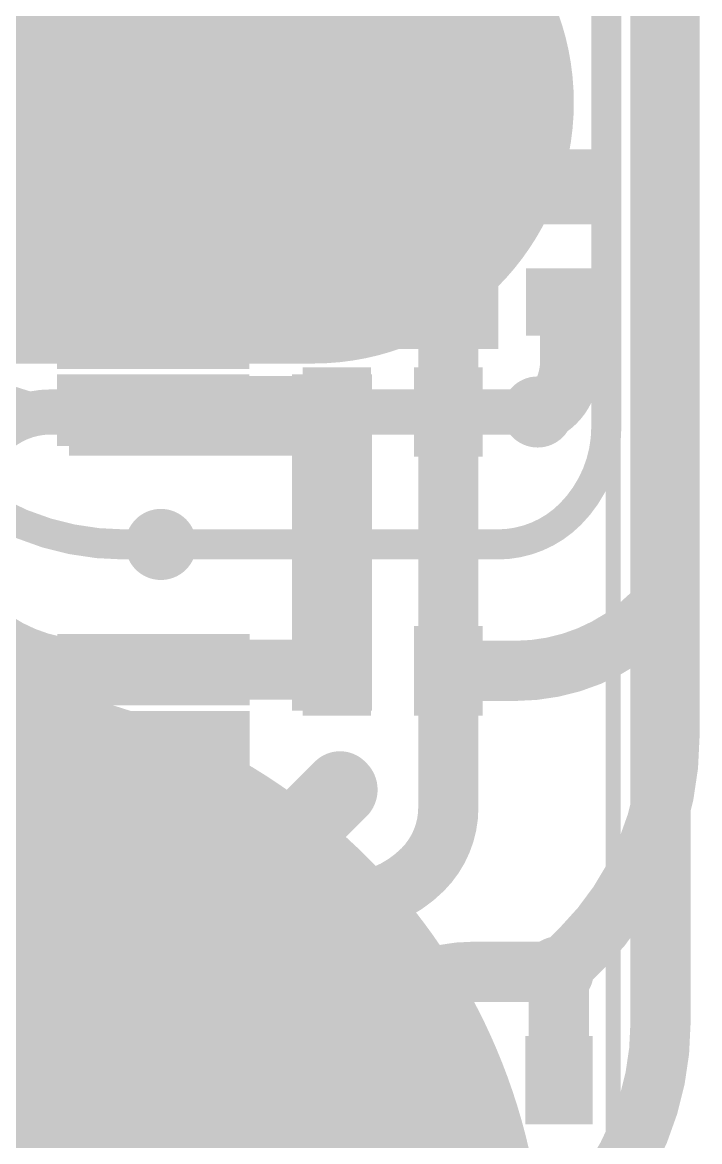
# Model space of a CAD drawing. Header units: millimetres. Extents: x -11 to 1.7, y -2.4 to 29.6.
# Drawn here: x -4.01 to 1.7, y 4.79 to 14.23 of the extents above; entities that cross this region are included whole.
import ezdxf

# ---------------------------------------------------------------- set-up
doc = ezdxf.new("R2010")
doc.units = ezdxf.units.MM
for name, color, linetype in [('BottomLayer', 5, 'Continuous'), ('BottomPaste', 16, 'Continuous'), ('BottomSolder', 6, 'Continuous'), ('TopLayer', 1, 'Continuous'), ('TopOverlay', 2, 'Continuous'), ('TopPaste', 8, 'Continuous'), ('TopSolder', 216, 'Continuous'), ('ViaHoleLayer', 16, 'Continuous')]:
    doc.layers.add(name, color=color, linetype=linetype)

# ---------------------------------------------------------------- blocks, each defined once
blk = doc.blocks.new('_EMG________7')
at = {"layer": 'TopLayer'}
h = blk.add_hatch(color=1, dxfattribs=at)
edge = h.paths.add_edge_path()
edge.add_arc((-3.15, -0.0128), 2.1, 90, 270)
edge.add_line((-3.15, -2.1128), (3.15, -2.1128))
edge.add_arc((3.15, -0.0128), 2.1, 270, 450)
edge.add_line((3.15, 2.0872), (-3.15, 2.0872))
h = blk.add_hatch(color=1, dxfattribs=at)
edge = h.paths.add_edge_path()
edge.add_arc((0, -9.9872), 5, 0, 360)
at = {"layer": 'TopPaste'}
h = blk.add_hatch(color=8, dxfattribs=at)
edge = h.paths.add_edge_path()
edge.add_arc((-3.15, -0.0128), 2.1, 90, 270)
edge.add_line((-3.15, -2.1128), (3.15, -2.1128))
edge.add_arc((3.15, -0.0128), 2.1, 270, 450)
edge.add_line((3.15, 2.0872), (-3.15, 2.0872))
h = blk.add_hatch(color=8, dxfattribs=at)
edge = h.paths.add_edge_path()
edge.add_arc((0, -9.9872), 5, 0, 360)
at = {"layer": 'TopSolder'}
h = blk.add_hatch(color=216, dxfattribs=at)
edge = h.paths.add_edge_path()
edge.add_arc((-3.15, -0.0128), 2.2016, 90, 270)
edge.add_line((-3.15, -2.2144), (3.15, -2.2144))
edge.add_arc((3.15, -0.0128), 2.2016, 270, 450)
edge.add_line((3.15, 2.1888), (-3.15, 2.1888))
h = blk.add_hatch(color=216, dxfattribs=at)
edge = h.paths.add_edge_path()
edge.add_arc((0, -9.9872), 5.1016, 0, 360)
at = {"layer": 'TopOverlay', "const_width": 0.127}
blk.add_lwpolyline([(5.6833, -10.9658), (5.6833, 10.9656)], dxfattribs=at)
blk = doc.blocks.new('MSOP_8_B_9')
at = {"layer": 'BottomLayer'}
for points in [[(-2.48, 1.175), (-1.06, 1.175), (-1.06, 0.775), (-2.48, 0.775)], [(1.06, 1.175), (2.48, 1.175), (2.48, 0.775), (1.06, 0.775)], [(-2.48, 0.525), (-1.06, 0.525), (-1.06, 0.125), (-2.48, 0.125)], [(1.06, 0.525), (2.48, 0.525), (2.48, 0.125), (1.06, 0.125)], [(-2.48, -0.125), (-1.06, -0.125), (-1.06, -0.525), (-2.48, -0.525)], [(1.06, -0.125), (2.48, -0.125), (2.48, -0.525), (1.06, -0.525)], [(-2.48, -0.775), (-1.06, -0.775), (-1.06, -1.175), (-2.48, -1.175)], [(1.06, -0.775), (2.48, -0.775), (2.48, -1.175), (1.06, -1.175)]]:
    blk.add_hatch(color=5, dxfattribs=at).paths.add_polyline_path(points)
at = {"layer": 'BottomPaste'}
for points in [[(-2.48, 1.175), (-1.06, 1.175), (-1.06, 0.775), (-2.48, 0.775)], [(1.06, 1.175), (2.48, 1.175), (2.48, 0.775), (1.06, 0.775)], [(-2.48, 0.525), (-1.06, 0.525), (-1.06, 0.125), (-2.48, 0.125)], [(1.06, 0.525), (2.48, 0.525), (2.48, 0.125), (1.06, 0.125)], [(-2.48, -0.125), (-1.06, -0.125), (-1.06, -0.525), (-2.48, -0.525)], [(1.06, -0.125), (2.48, -0.125), (2.48, -0.525), (1.06, -0.525)], [(-2.48, -0.775), (-1.06, -0.775), (-1.06, -1.175), (-2.48, -1.175)], [(1.06, -0.775), (2.48, -0.775), (2.48, -1.175), (1.06, -1.175)]]:
    blk.add_hatch(color=16, dxfattribs=at).paths.add_polyline_path(points)
at = {"layer": 'BottomSolder'}
for points in [[(-2.5816, 1.2766), (-0.9584, 1.2766), (-0.9584, 0.6734), (-2.5816, 0.6734)], [(0.9584, 1.2766), (2.5816, 1.2766), (2.5816, 0.6734), (0.9584, 0.6734)], [(-2.5816, 0.6266), (-0.9584, 0.6266), (-0.9584, 0.0234), (-2.5816, 0.0234)], [(0.9584, 0.6266), (2.5816, 0.6266), (2.5816, 0.0234), (0.9584, 0.0234)], [(-2.5816, -0.0234), (-0.9584, -0.0234), (-0.9584, -0.6266), (-2.5816, -0.6266)], [(0.9584, -0.0234), (2.5816, -0.0234), (2.5816, -0.6266), (0.9584, -0.6266)], [(-2.5816, -0.6734), (-0.9584, -0.6734), (-0.9584, -1.2766), (-2.5816, -1.2766)], [(0.9584, -0.6734), (2.5816, -0.6734), (2.5816, -1.2766), (0.9584, -1.2766)]]:
    blk.add_hatch(color=6, dxfattribs=at).paths.add_polyline_path(points)
blk = doc.blocks.new('MSOP_8_B_10')
at = {"layer": 'BottomLayer'}
for points in [[(-2.48, 1.175), (-1.06, 1.175), (-1.06, 0.775), (-2.48, 0.775)], [(1.06, 1.175), (2.48, 1.175), (2.48, 0.775), (1.06, 0.775)], [(-2.48, 0.525), (-1.06, 0.525), (-1.06, 0.125), (-2.48, 0.125)], [(1.06, 0.525), (2.48, 0.525), (2.48, 0.125), (1.06, 0.125)], [(-2.48, -0.125), (-1.06, -0.125), (-1.06, -0.525), (-2.48, -0.525)], [(1.06, -0.125), (2.48, -0.125), (2.48, -0.525), (1.06, -0.525)], [(-2.48, -0.775), (-1.06, -0.775), (-1.06, -1.175), (-2.48, -1.175)], [(1.06, -0.775), (2.48, -0.775), (2.48, -1.175), (1.06, -1.175)]]:
    blk.add_hatch(color=5, dxfattribs=at).paths.add_polyline_path(points)
at = {"layer": 'BottomPaste'}
for points in [[(-2.48, 1.175), (-1.06, 1.175), (-1.06, 0.775), (-2.48, 0.775)], [(1.06, 1.175), (2.48, 1.175), (2.48, 0.775), (1.06, 0.775)], [(-2.48, 0.525), (-1.06, 0.525), (-1.06, 0.125), (-2.48, 0.125)], [(1.06, 0.525), (2.48, 0.525), (2.48, 0.125), (1.06, 0.125)], [(-2.48, -0.125), (-1.06, -0.125), (-1.06, -0.525), (-2.48, -0.525)], [(1.06, -0.125), (2.48, -0.125), (2.48, -0.525), (1.06, -0.525)], [(-2.48, -0.775), (-1.06, -0.775), (-1.06, -1.175), (-2.48, -1.175)], [(1.06, -0.775), (2.48, -0.775), (2.48, -1.175), (1.06, -1.175)]]:
    blk.add_hatch(color=16, dxfattribs=at).paths.add_polyline_path(points)
at = {"layer": 'BottomSolder'}
for points in [[(-2.5816, 1.2766), (-0.9584, 1.2766), (-0.9584, 0.6734), (-2.5816, 0.6734)], [(0.9584, 1.2766), (2.5816, 1.2766), (2.5816, 0.6734), (0.9584, 0.6734)], [(-2.5816, 0.6266), (-0.9584, 0.6266), (-0.9584, 0.0234), (-2.5816, 0.0234)], [(0.9584, 0.6266), (2.5816, 0.6266), (2.5816, 0.0234), (0.9584, 0.0234)], [(-2.5816, -0.0234), (-0.9584, -0.0234), (-0.9584, -0.6266), (-2.5816, -0.6266)], [(0.9584, -0.0234), (2.5816, -0.0234), (2.5816, -0.6266), (0.9584, -0.6266)], [(-2.5816, -0.6734), (-0.9584, -0.6734), (-0.9584, -1.2766), (-2.5816, -1.2766)], [(0.9584, -0.6734), (2.5816, -0.6734), (2.5816, -1.2766), (0.9584, -1.2766)]]:
    blk.add_hatch(color=6, dxfattribs=at).paths.add_polyline_path(points)
blk = doc.blocks.new('R___0402_B_15')
at = {"layer": 'BottomLayer'}
for points in [[(-0.2413, 0.3175), (-0.2413, -0.3175), (-0.6985, -0.3175), (-0.6985, 0.3175)], [(0.6985, 0.3175), (0.6985, -0.3175), (0.2413, -0.3175), (0.2413, 0.3175)]]:
    blk.add_hatch(color=5, dxfattribs=at).paths.add_polyline_path(points)
at = {"layer": 'BottomPaste'}
for points in [[(-0.2413, 0.3175), (-0.2413, -0.3175), (-0.6985, -0.3175), (-0.6985, 0.3175)], [(0.6985, 0.3175), (0.6985, -0.3175), (0.2413, -0.3175), (0.2413, 0.3175)]]:
    blk.add_hatch(color=16, dxfattribs=at).paths.add_polyline_path(points)
at = {"layer": 'BottomSolder'}
for points in [[(-0.1863, 0.3725), (-0.1863, -0.3725), (-0.7535, -0.3725), (-0.7535, 0.3725)], [(0.7535, 0.3725), (0.7535, -0.3725), (0.1863, -0.3725), (0.1863, 0.3725)]]:
    blk.add_hatch(color=6, dxfattribs=at).paths.add_polyline_path(points)
blk = doc.blocks.new('R___0402_B_27')
at = {"layer": 'BottomLayer'}
for points in [[(-0.2413, 0.3175), (-0.2413, -0.3175), (-0.6985, -0.3175), (-0.6985, 0.3175)], [(0.6985, 0.3175), (0.6985, -0.3175), (0.2413, -0.3175), (0.2413, 0.3175)]]:
    blk.add_hatch(color=5, dxfattribs=at).paths.add_polyline_path(points)
at = {"layer": 'BottomPaste'}
for points in [[(-0.2413, 0.3175), (-0.2413, -0.3175), (-0.6985, -0.3175), (-0.6985, 0.3175)], [(0.6985, 0.3175), (0.6985, -0.3175), (0.2413, -0.3175), (0.2413, 0.3175)]]:
    blk.add_hatch(color=16, dxfattribs=at).paths.add_polyline_path(points)
at = {"layer": 'BottomSolder'}
for points in [[(-0.1863, 0.3725), (-0.1863, -0.3725), (-0.7535, -0.3725), (-0.7535, 0.3725)], [(0.7535, 0.3725), (0.7535, -0.3725), (0.1863, -0.3725), (0.1863, 0.3725)]]:
    blk.add_hatch(color=6, dxfattribs=at).paths.add_polyline_path(points)
blk = doc.blocks.new('R___0402_B_28')
at = {"layer": 'BottomLayer'}
for points in [[(-0.2413, 0.3175), (-0.2413, -0.3175), (-0.6985, -0.3175), (-0.6985, 0.3175)], [(0.6985, 0.3175), (0.6985, -0.3175), (0.2413, -0.3175), (0.2413, 0.3175)]]:
    blk.add_hatch(color=5, dxfattribs=at).paths.add_polyline_path(points)
at = {"layer": 'BottomPaste'}
for points in [[(-0.2413, 0.3175), (-0.2413, -0.3175), (-0.6985, -0.3175), (-0.6985, 0.3175)], [(0.6985, 0.3175), (0.6985, -0.3175), (0.2413, -0.3175), (0.2413, 0.3175)]]:
    blk.add_hatch(color=16, dxfattribs=at).paths.add_polyline_path(points)
at = {"layer": 'BottomSolder'}
for points in [[(-0.1863, 0.3725), (-0.1863, -0.3725), (-0.7535, -0.3725), (-0.7535, 0.3725)], [(0.7535, 0.3725), (0.7535, -0.3725), (0.1863, -0.3725), (0.1863, 0.3725)]]:
    blk.add_hatch(color=6, dxfattribs=at).paths.add_polyline_path(points)
blk = doc.blocks.new('C___0402_B_36')
at = {"layer": 'BottomLayer'}
for points in [[(-0.2413, 0.3175), (-0.2413, -0.3175), (-0.6985, -0.3175), (-0.6985, 0.3175)], [(0.6985, 0.3175), (0.6985, -0.3175), (0.2413, -0.3175), (0.2413, 0.3175)]]:
    blk.add_hatch(color=5, dxfattribs=at).paths.add_polyline_path(points)
at = {"layer": 'BottomPaste'}
for points in [[(-0.2413, 0.3175), (-0.2413, -0.3175), (-0.6985, -0.3175), (-0.6985, 0.3175)], [(0.6985, 0.3175), (0.6985, -0.3175), (0.2413, -0.3175), (0.2413, 0.3175)]]:
    blk.add_hatch(color=16, dxfattribs=at).paths.add_polyline_path(points)
at = {"layer": 'BottomSolder'}
for points in [[(-0.1813, 0.3775), (-0.1813, -0.3775), (-0.7585, -0.3775), (-0.7585, 0.3775)], [(0.7585, 0.3775), (0.7585, -0.3775), (0.1813, -0.3775), (0.1813, 0.3775)]]:
    blk.add_hatch(color=6, dxfattribs=at).paths.add_polyline_path(points)
blk = doc.blocks.new('C___0402_B_38')
at = {"layer": 'BottomLayer'}
for points in [[(-0.2413, 0.3175), (-0.2413, -0.3175), (-0.6985, -0.3175), (-0.6985, 0.3175)], [(0.6985, 0.3175), (0.6985, -0.3175), (0.2413, -0.3175), (0.2413, 0.3175)]]:
    blk.add_hatch(color=5, dxfattribs=at).paths.add_polyline_path(points)
at = {"layer": 'BottomPaste'}
for points in [[(-0.2413, 0.3175), (-0.2413, -0.3175), (-0.6985, -0.3175), (-0.6985, 0.3175)], [(0.6985, 0.3175), (0.6985, -0.3175), (0.2413, -0.3175), (0.2413, 0.3175)]]:
    blk.add_hatch(color=16, dxfattribs=at).paths.add_polyline_path(points)
at = {"layer": 'BottomSolder'}
for points in [[(-0.1813, 0.3775), (-0.1813, -0.3775), (-0.7585, -0.3775), (-0.7585, 0.3775)], [(0.7585, 0.3775), (0.7585, -0.3775), (0.1813, -0.3775), (0.1813, 0.3775)]]:
    blk.add_hatch(color=6, dxfattribs=at).paths.add_polyline_path(points)
blk = doc.blocks.new('C___0603_B_39')
at = {"layer": 'BottomLayer'}
for points in [[(-1.143, -0.4445), (-1.143, 0.4445), (-0.381, 0.4445), (-0.381, -0.4445)], [(0.381, -0.4445), (0.381, 0.4445), (1.143, 0.4445), (1.143, -0.4445)]]:
    blk.add_hatch(color=5, dxfattribs=at).paths.add_polyline_path(points)
at = {"layer": 'BottomPaste'}
for points in [[(-1.143, -0.4445), (-1.143, 0.4445), (-0.381, 0.4445), (-0.381, -0.4445)], [(0.381, -0.4445), (0.381, 0.4445), (1.143, 0.4445), (1.143, -0.4445)]]:
    blk.add_hatch(color=16, dxfattribs=at).paths.add_polyline_path(points)
at = {"layer": 'BottomSolder'}
for points in [[(-1.203, -0.5045), (-1.203, 0.5045), (-0.321, 0.5045), (-0.321, -0.5045)], [(0.321, -0.5045), (0.321, 0.5045), (1.203, 0.5045), (1.203, -0.5045)]]:
    blk.add_hatch(color=6, dxfattribs=at).paths.add_polyline_path(points)
blk = doc.blocks.new('C___0402_B_40')
at = {"layer": 'BottomLayer'}
for points in [[(-0.2413, 0.3175), (-0.2413, -0.3175), (-0.6985, -0.3175), (-0.6985, 0.3175)], [(0.6985, 0.3175), (0.6985, -0.3175), (0.2413, -0.3175), (0.2413, 0.3175)]]:
    blk.add_hatch(color=5, dxfattribs=at).paths.add_polyline_path(points)
at = {"layer": 'BottomPaste'}
for points in [[(-0.2413, 0.3175), (-0.2413, -0.3175), (-0.6985, -0.3175), (-0.6985, 0.3175)], [(0.6985, 0.3175), (0.6985, -0.3175), (0.2413, -0.3175), (0.2413, 0.3175)]]:
    blk.add_hatch(color=16, dxfattribs=at).paths.add_polyline_path(points)
at = {"layer": 'BottomSolder'}
for points in [[(-0.1813, 0.3775), (-0.1813, -0.3775), (-0.7585, -0.3775), (-0.7585, 0.3775)], [(0.7585, 0.3775), (0.7585, -0.3775), (0.1813, -0.3775), (0.1813, 0.3775)]]:
    blk.add_hatch(color=6, dxfattribs=at).paths.add_polyline_path(points)

msp = doc.modelspace()

# ---------------------------------------------------------------- hatches: boundary and pattern name
at = {"layer": 'BottomLayer'}
for points in [[(-3.6201, 12.6365), (0.9271, 12.6365), (0.9271, 13.1638), (-3.6201, 13.1638)], [(-3.6201, 11.413), (-2.2001, 11.413), (-2.2001, 12.463), (-3.6201, 12.463)], [(-1.6891, 11.4782), (0.0026, 11.4782), (0.0026, 12.2047), (-1.6891, 12.2047)], [(-3.6201, 10.5791), (-1.0679, 10.5791), (-1.0679, 11.2522), (-3.6201, 11.2522)], [(-1.0639, 8.4285), (-1.0639, 11.2649), (-1.737, 11.2649), (-1.737, 8.4285)], [(-3.5306, 7.0486), (-4.5127, 7.0486), (-4.5127, 5.0927), (-3.5306, 5.0927)], [(-2.1589, 6.5476), (-2.1589, 7.0429), (-4.2926, 7.0429), (-4.2926, 6.5476)]]:
    msp.add_hatch(color=5, dxfattribs=at).paths.add_polyline_path(points)
h = msp.add_hatch(color=5, dxfattribs=at)
edge = h.paths.add_edge_path()
edge.add_arc((0.335, 10.9474), 0.3, 0, 360)
h = msp.add_hatch(color=5, dxfattribs=at)
edge = h.paths.add_edge_path()
edge.add_arc((-2.8448, 9.8298), 0.3, 0, 360)
h = msp.add_hatch(color=5, dxfattribs=at)
edge = h.paths.add_edge_path()
edge.add_arc((-1.3332, 7.7848), 0.3, 0, 360)
h = msp.add_hatch(color=5, dxfattribs=at)
edge = h.paths.add_edge_path()
edge.add_arc((0.508, 6.223), 0.3, 0, 360)
at = {"layer": 'TopLayer'}
h = msp.add_hatch(color=1, dxfattribs=at)
edge = h.paths.add_edge_path()
edge.add_arc((0.335, 10.9474), 0.3, 0, 360)
h = msp.add_hatch(color=1, dxfattribs=at)
edge = h.paths.add_edge_path()
edge.add_arc((-2.8448, 9.8298), 0.3, 0, 360)
h = msp.add_hatch(color=1, dxfattribs=at)
edge = h.paths.add_edge_path()
edge.add_arc((-1.3332, 7.7848), 0.3, 0, 360)
h = msp.add_hatch(color=1, dxfattribs=at)
edge = h.paths.add_edge_path()
edge.add_arc((0.508, 6.223), 0.3, 0, 360)
at = {"layer": 'ViaHoleLayer'}
h = msp.add_hatch(color=16, dxfattribs=at)
edge = h.paths.add_edge_path()
edge.add_arc((0.335, 10.9474), 0.15, 0, 360)
h = msp.add_hatch(color=16, dxfattribs=at)
edge = h.paths.add_edge_path()
edge.add_arc((-2.8448, 9.8298), 0.15, 0, 360)
h = msp.add_hatch(color=16, dxfattribs=at)
edge = h.paths.add_edge_path()
edge.add_arc((-1.3332, 7.7848), 0.15, 0, 360)
h = msp.add_hatch(color=16, dxfattribs=at)
edge = h.paths.add_edge_path()
edge.add_arc((0.508, 6.223), 0.15, 0, 360)

# ---------------------------------------------------------------- linework, layer by layer
at = {"layer": 'BottomLayer'}
for points, const_width in [([(1.3716, 9.3134), (1.3716, 16.9631)], 0.508), ([(-1.3716, 12.8143), (-0.381, 12.8143)], 0.3048), ([(-0.381, 12.8143), (0.6096, 12.8143)], 0.3048), ([(-4.1872, 12.263), (-2.9101, 12.263)], 0.254), ([(-2.9101, 11.613), (-2.9101, 12.263)], 0.3048), ([(-1.3716, 11.8745), (-0.381, 11.8745)], 0.508), ([(-0.4191, 10.9474), (-0.4191, 11.7833)], 0.508), ([(0.6096, 11.3766), (0.6096, 11.6459)], 0.508), ([(-0.4191, 8.763), (-0.4191, 10.9474)], 0.508), ([(-3.5808, 10.9474), (-2.8725, 10.9474)], 0.254), ([(-3.5808, 10.9474), (-3.5808, 10.9474)], 0.254), ([(0.3604, 10.9474), (0.3604, 10.9474)], 0.381), ([(-3.1555, 9.8298), (-2.8448, 9.8298)], 0.254), ([(1.3006, 9.2424), (1.3716, 9.3134)], 0.508), ([(1.3716, 5.7886), (1.3716, 9.3134)], 0.508), ([(-3.4516, 8.7728), (-2.9082, 8.7728)], 0.508), ([(-2.9082, 8.7728), (-1.5875, 8.7728)], 0.508), ([(-0.4191, 8.763), (0.1433, 8.763)], 0.508), ([(-0.4191, 7.6332), (-0.4191, 8.763)], 0.508), ([(-4.4858, 8.1228), (-2.9082, 8.1228)], 0.3048), ([(-1.6452, 7.4728), (-1.3332, 7.7848)], 0.508), ([(-2.9082, 7.4728), (-1.6452, 7.4728)], 0.508), ([(-2.9082, 6.7974), (-1.3332, 6.7974)], 0.508), ([(-0.2293, 6.223), (0.4831, 6.223)], 0.508), ([(0.5143, 5.3086), (0.5143, 6.223)], 0.508), ([(-0.9833, 5.9001), (-0.9652, 5.9182)], 0.508)]:
    msp.add_lwpolyline(points, dxfattribs=dict(at, const_width=const_width))
for points, const_width in [([(-1.6099, 12.913, -0.198912), (-1.3716, 12.8143)], 0.3048), ([(-2.9101, 12.263, -0.198911), (-2.9589, 12.2428)], 0.254), ([(-0.4191, 11.7833, -0.197292), (-0.381, 11.8745)], 0.508), ([(0.6096, 11.3766, -0.087188), (0.5732, 11.1697)], 0.508), ([(-3.5808, 10.9474, -0.199386), (-4.691, 11.4071)], 0.254), ([(0.5732, 11.1697, -0.227471), (0.3379, 10.9389)], 0.508), ([(-3.1555, 9.8298, -0.198912), (-4.7498, 10.4902)], 0.254), ([(-3.4516, 8.7728, -0.198912), (-4.4704, 9.1948)], 0.508), ([(1.3006, 9.2424, -0.198912), (0.1433, 8.763)], 0.508), ([(-0.4191, 7.6078, -0.198912), (-0.635, 7.0866)], 0.508), ([(-0.635, 7.0866, -0.198912), (-1.3332, 6.7974)], 0.508), ([(-0.9652, 5.9182, -0.198912), (-0.2293, 6.223)], 0.508), ([(-1.7272, 4.1041, -0.198912), (-0.9833, 5.9001)], 0.508), ([(1.3716, 5.7886, -0.198912), (0.6738, 4.104)], 0.508), ([(-0.8262, 4.3411, -0.198912), (-0.4254, 5.3086)], 0.3048)]:
    msp.add_lwpolyline(points, format="xyb", dxfattribs=dict(at, const_width=const_width))
for points, const_width in [([(-1.6861, 12.913, 1), (-1.5337, 12.913, 1)], 0.1524), ([(-1.4478, 12.8143, 1), (-1.2954, 12.8143, 1)], 0.1524), ([(-1.4478, 12.8143, 1), (-1.2954, 12.8143, 1)], 0.1524), ([(-0.4572, 12.8143, 1), (-0.3048, 12.8143, 1)], 0.1524), ([(-0.4572, 12.8143, 1), (-0.3048, 12.8143, 1)], 0.1524), ([(0.5334, 12.8143, 1), (0.6858, 12.8143, 1)], 0.1524), ([(-2.9863, 12.263, 1), (-2.8339, 12.263, 1)], 0.1524), ([(-2.9736, 12.263, 1), (-2.8466, 12.263, 1)], 0.127), ([(-2.9736, 12.263, 1), (-2.8466, 12.263, 1)], 0.127), ([(-3.0224, 12.2428, 1), (-2.8954, 12.2428, 1)], 0.127), ([(-1.4986, 11.8745, 1), (-1.2446, 11.8745, 1)], 0.254), ([(-0.508, 11.8745, 1), (-0.254, 11.8745, 1)], 0.254), ([(-0.508, 11.8745, 1), (-0.254, 11.8745, 1)], 0.254), ([(-0.5461, 11.7833, 1), (-0.2921, 11.7833, 1)], 0.254), ([(-0.5461, 11.7833, 1), (-0.2921, 11.7833, 1)], 0.254), ([(0.4826, 11.6459, 1), (0.7366, 11.6459, 1)], 0.254), ([(-2.9863, 11.613, 1), (-2.8339, 11.613, 1)], 0.1524), ([(0.4826, 11.3766, 1), (0.7366, 11.3766, 1)], 0.254), ([(0.4826, 11.3766, 1), (0.7366, 11.3766, 1)], 0.254), ([(0.4462, 11.1697, 1), (0.7002, 11.1697, 1)], 0.254), ([(0.4462, 11.1697, 1), (0.7002, 11.1697, 1)], 0.254), ([(-0.5461, 10.9474, 1), (-0.2921, 10.9474, 1)], 0.254), ([(-0.5461, 10.9474, 1), (-0.2921, 10.9474, 1)], 0.254), ([(0.2109, 10.9389, 1), (0.4649, 10.9389, 1)], 0.254), ([(-3.6443, 10.9474, 1), (-3.5173, 10.9474, 1)], 0.127), ([(-3.6443, 10.9474, 1), (-3.5173, 10.9474, 1)], 0.127), ([(-3.6443, 10.9474, 1), (-3.5173, 10.9474, 1)], 0.127), ([(-3.6443, 10.9474, 1), (-3.5173, 10.9474, 1)], 0.127), ([(-2.936, 10.9474, 1), (-2.809, 10.9474, 1)], 0.127), ([(0.2652, 10.9474, 1), (0.4557, 10.9474, 1)], 0.1905), ([(0.2652, 10.9474, 1), (0.4557, 10.9474, 1)], 0.1905), ([(-3.219, 9.8298, 1), (-3.092, 9.8298, 1)], 0.127), ([(-3.219, 9.8298, 1), (-3.092, 9.8298, 1)], 0.127), ([(-2.9083, 9.8298, 1), (-2.7813, 9.8298, 1)], 0.127), ([(1.2446, 9.3134, 1), (1.4986, 9.3134, 1)], 0.254), ([(1.2446, 9.3134, 1), (1.4986, 9.3134, 1)], 0.254), ([(1.2446, 9.3134, 1), (1.4986, 9.3134, 1)], 0.254), ([(1.1736, 9.2424, 1), (1.4276, 9.2424, 1)], 0.254), ([(1.1736, 9.2424, 1), (1.4276, 9.2424, 1)], 0.254), ([(-3.5786, 8.7728, 1), (-3.3246, 8.7728, 1)], 0.254), ([(-3.5786, 8.7728, 1), (-3.3246, 8.7728, 1)], 0.254), ([(-3.0352, 8.7728, 1), (-2.7812, 8.7728, 1)], 0.254), ([(-3.0352, 8.7728, 1), (-2.7812, 8.7728, 1)], 0.254), ([(-1.7145, 8.7728, 1), (-1.4605, 8.7728, 1)], 0.254), ([(-0.5461, 8.763, 1), (-0.2921, 8.763, 1)], 0.254), ([(-0.5461, 8.763, 1), (-0.2921, 8.763, 1)], 0.254), ([(-0.5461, 8.763, 1), (-0.2921, 8.763, 1)], 0.254), ([(0.0163, 8.763, 1), (0.2703, 8.763, 1)], 0.254), ([(0.0163, 8.763, 1), (0.2703, 8.763, 1)], 0.254), ([(-2.9844, 8.1228, 1), (-2.832, 8.1228, 1)], 0.1524), ([(-1.4602, 7.7848, 1), (-1.2062, 7.7848, 1)], 0.254), ([(-0.5461, 7.6332, 1), (-0.2921, 7.6332, 1)], 0.254), ([(-0.5461, 7.6078, 1), (-0.2921, 7.6078, 1)], 0.254), ([(-3.0352, 7.4728, 1), (-2.7812, 7.4728, 1)], 0.254), ([(-1.7722, 7.4728, 1), (-1.5182, 7.4728, 1)], 0.254), ([(-1.7722, 7.4728, 1), (-1.5182, 7.4728, 1)], 0.254), ([(-0.762, 7.0866, 1), (-0.508, 7.0866, 1)], 0.254), ([(-0.762, 7.0866, 1), (-0.508, 7.0866, 1)], 0.254), ([(-3.0352, 6.7974, 1), (-2.7812, 6.7974, 1)], 0.254), ([(-1.4602, 6.7974, 1), (-1.2062, 6.7974, 1)], 0.254), ([(-1.4602, 6.7974, 1), (-1.2062, 6.7974, 1)], 0.254), ([(-0.3563, 6.223, 1), (-0.1023, 6.223, 1)], 0.254), ([(-0.3563, 6.223, 1), (-0.1023, 6.223, 1)], 0.254), ([(0.3561, 6.223, 1), (0.6101, 6.223, 1)], 0.254), ([(0.3874, 6.223, 1), (0.6413, 6.223, 1)], 0.254), ([(-1.1103, 5.9001, 1), (-0.8563, 5.9001, 1)], 0.254), ([(-1.1103, 5.9001, 1), (-0.8563, 5.9001, 1)], 0.254), ([(-1.0922, 5.9182, 1), (-0.8382, 5.9182, 1)], 0.254), ([(-1.0922, 5.9182, 1), (-0.8382, 5.9182, 1)], 0.254), ([(1.2446, 5.7886, 1), (1.4986, 5.7886, 1)], 0.254), ([(1.2446, 5.7886, 1), (1.4986, 5.7886, 1)], 0.254), ([(0.3874, 5.3086, 1), (0.6413, 5.3086, 1)], 0.254), ([(-0.5016, 5.3086, 1), (-0.3493, 5.3086, 1)], 0.1524)]:
    msp.add_lwpolyline(points, format="xyb", close=True, dxfattribs=dict(at, const_width=const_width))
at = {"layer": 'TopLayer'}
for points, const_width in [([(1.4478, 8.2149), (1.4478, 24.7879)], 0.508), ([(0.9144, 10.8197), (0.9144, 17.1022)], 0.254), ([(-3.7766, 10.9474), (0.3604, 10.9474)], 0.381), ([(-2.8448, 9.8298), (-0.0036, 9.8298)], 0.254), ([(-4.7114, 4.3816), (-1.3332, 7.7599)], 0.635), ([(-1.3332, 7.7599), (-1.3332, 7.7848)], 0.508), ([(-4.7114, 3.5832), (-2.0007, 6.2939)], 0.635), ([(0.508, 6.223), (0.7039, 6.4189)], 0.508)]:
    msp.add_lwpolyline(points, dxfattribs=dict(at, const_width=const_width))
for points, const_width in [([(-4.2672, 10.7442, -0.198912), (-3.7766, 10.9474)], 0.381), ([(0.9144, 10.8197, -0.198912), (0.6096, 10.0838)], 0.254), ([(0.6096, 10.0838, -0.198912), (-0.0036, 9.8298)], 0.254), ([(1.4478, 8.2149, -0.198912), (0.7039, 6.4189)], 0.508)]:
    msp.add_lwpolyline(points, format="xyb", dxfattribs=dict(at, const_width=const_width))
for points, const_width in [([(-3.8719, 10.9474, 1), (-3.6814, 10.9474, 1)], 0.1905), ([(-3.8719, 10.9474, 1), (-3.6814, 10.9474, 1)], 0.1905), ([(0.2652, 10.9474, 1), (0.4557, 10.9474, 1)], 0.1905), ([(0.8509, 10.8197, 1), (0.9779, 10.8197, 1)], 0.127), ([(0.8509, 10.8197, 1), (0.9779, 10.8197, 1)], 0.127), ([(0.5461, 10.0838, 1), (0.6731, 10.0838, 1)], 0.127), ([(0.5461, 10.0838, 1), (0.6731, 10.0838, 1)], 0.127), ([(-2.9083, 9.8298, 1), (-2.7813, 9.8298, 1)], 0.127), ([(-0.0671, 9.8298, 1), (0.0599, 9.8298, 1)], 0.127), ([(-0.0671, 9.8298, 1), (0.0599, 9.8298, 1)], 0.127), ([(1.3208, 8.2149, 1), (1.5748, 8.2149, 1)], 0.254), ([(1.3208, 8.2149, 1), (1.5748, 8.2149, 1)], 0.254), ([(-1.4919, 7.7599, 1), (-1.1744, 7.7599, 1)], 0.3175), ([(-1.4602, 7.7848, 1), (-1.2062, 7.7848, 1)], 0.254), ([(-1.4602, 7.7599, 1), (-1.2062, 7.7599, 1)], 0.254), ([(-2.1594, 6.2939, 1), (-1.8419, 6.2939, 1)], 0.3175), ([(0.5769, 6.4189, 1), (0.8309, 6.4189, 1)], 0.254), ([(0.5769, 6.4189, 1), (0.8309, 6.4189, 1)], 0.254), ([(0.381, 6.223, 1), (0.635, 6.223, 1)], 0.254)]:
    msp.add_lwpolyline(points, format="xyb", close=True, dxfattribs=dict(at, const_width=const_width))

# ---------------------------------------------------------------- block references
for name, p in [('_EMG________7', (-4.7114, 13.5704)), ('MSOP_8_B_9', (-4.6801, 11.938)), ('C___0402_B_38', (-0.889, 10.9474)), ('C___0402_B_40', (-0.889, 8.763)), ('C___0603_B_39', (-4.7244, 5.5372))]:
    msp.add_blockref(name, p)
for name, p, rotation in [('C___0402_B_36', (-1.3716, 12.3444), 90), ('R___0402_B_27', (-0.381, 12.3444), 90), ('R___0402_B_28', (0.6096, 12.3444), 270), ('MSOP_8_B_10', (-4.6782, 7.7978), 180), ('R___0402_B_15', (0.0445, 5.3086), 180)]:
    msp.add_blockref(name, p, dxfattribs=dict(rotation=rotation))

doc.saveas('drawing.dxf')
